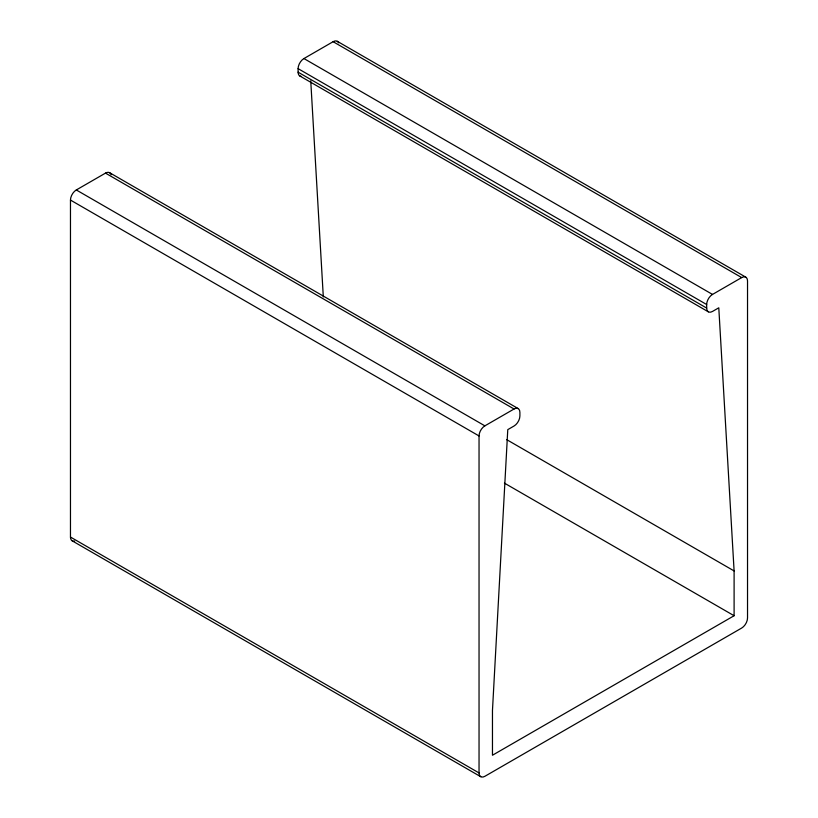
<?xml version="1.0" encoding="UTF-8"?>
<svg xmlns="http://www.w3.org/2000/svg" width="818" height="818" viewBox="0 0 818 818"><rect width="100%" height="100%" fill="white"/><g stroke="black" fill="none" stroke-linecap="round" stroke-linejoin="round"><path stroke-width="1.23" d="M74.704 541.087A8.252 4.765 -60 0 1 70.471 537.058L70.471 200.073A8.252 4.765 -60 0 1 76.309 189.96L105.491 173.119A8.252 4.765 -60 0 1 111.105 174.755M301.259 76.35A8.252 4.765 -60 0 1 298.1 72.178L298.1 68.651A8.252 4.765 -60 0 1 303.938 58.548L333.12 41.698A8.252 4.765 -60 0 1 338.55 42.822M333.12 41.698L741.691 277.578A8.252 4.765 -60 0 1 747.529 280.942L747.529 617.927A8.252 4.765 -60 0 1 741.691 628.04L484.88 776.302A8.252 4.765 -60 0 1 479.041 772.938L479.041 435.953A8.252 4.765 -60 0 1 484.88 425.851L514.062 409A8.252 4.765 -60 0 1 519.9 412.364L519.9 415.902A8.252 4.765 -60 0 1 514.062 426.004L507.774 429.634L492.467 710.443L492.467 755.239L734.104 615.729L734.104 570.933L718.787 307.803L712.509 311.433A8.252 4.765 -60 0 1 706.67 308.069L298.1 72.178M706.67 308.069L706.67 304.531A8.252 4.765 -60 0 1 712.509 294.429L741.691 277.578M337.251 41.289L745.811 277.169M303.938 58.548L712.509 294.429M298.1 68.651L706.67 304.531M299.817 75.962L708.378 311.842M109.622 172.71L518.183 408.591M105.491 173.119L514.062 409M76.309 189.96L484.88 425.851M506.628 439.603L734.104 570.933M70.471 200.073L479.041 435.953M504.42 483.121L734.104 615.729M70.471 537.058L479.041 772.938M72.188 540.831L480.749 776.711M310.738 80.818L323.314 296.924"/></g></svg>
